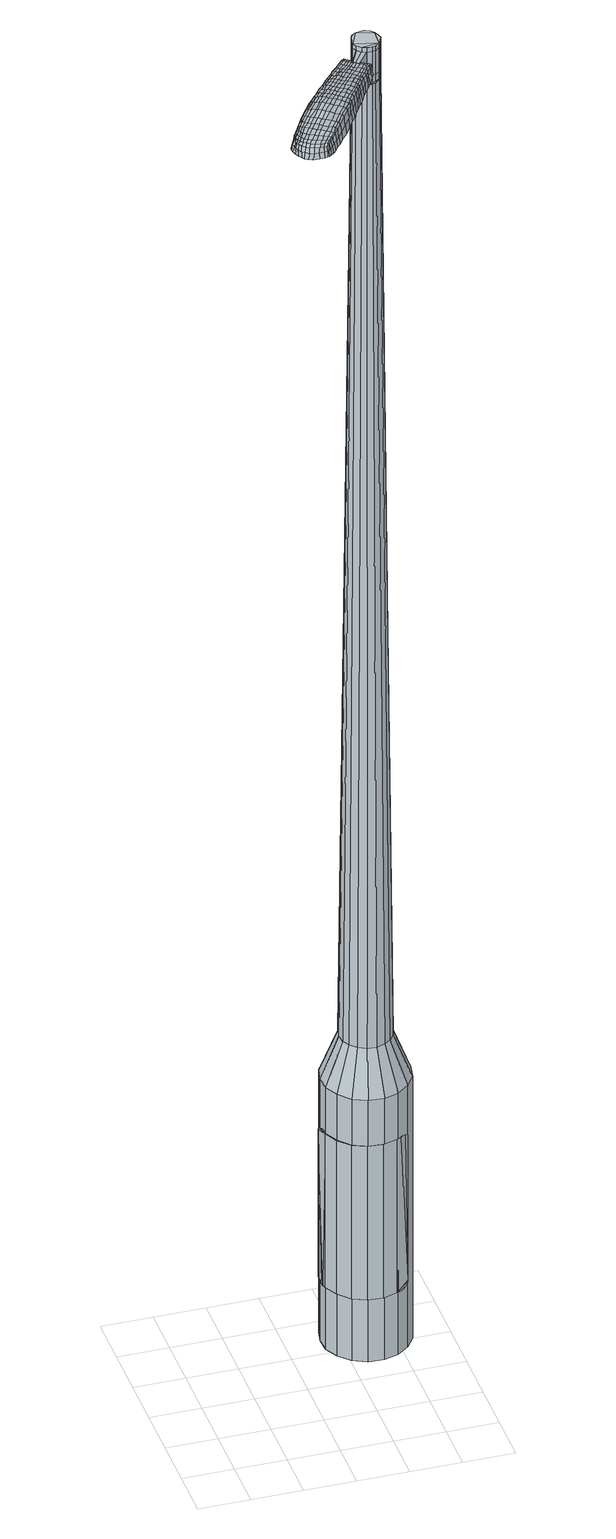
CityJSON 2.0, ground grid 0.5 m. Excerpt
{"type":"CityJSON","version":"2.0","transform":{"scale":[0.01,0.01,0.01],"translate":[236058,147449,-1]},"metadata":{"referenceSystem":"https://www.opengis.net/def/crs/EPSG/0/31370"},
"CityObjects":{
"object1":{"type":"GenericCityObject","attributes":{"cluster":475,"mean_distance_to_centroid":0.185,"new_centroid_x":236059.75,"new_centroid_y":147450.7,"mean_distance_to_camera":10.43,"H1":16.38,"H2":15.59,"Z_final":111.72,"cluster2":-1,"proj_x":236054.09,"proj_y":147446.89,"id_line":53678,"bearing_l":326.04,"distance":6.82,"orientation":"right","G_obj":236.04},"geometry":[{"type":"MultiSurface","lod":"2","boundaries":[[[0,1,2,3]],[[1,4,5,2]],[[4,6,7,5]],[[6,8,9,7]],[[8,10,11,9]],[[10,12,13,11]],[[12,14,15,13]],[[14,16,17,15]],[[16,18,19,17]],[[18,20,21,19]],[[20,22,23,21]],[[22,24,25,23]],[[24,26,27,25]],[[26,28,29,27]],[[28,30,31,29]],[[30,32,33,31]],[[32,34,35,33]],[[34,0,3,35]],[[36,37,38,39]],[[38,40,41,42]],[[41,43,42]],[[42,44,45,46]],[[45,47,46]],[[46,48,49,50]],[[49,51,50]],[[42,46,50,38]],[[50,52,39,38]],[[53,36,39]],[[2,5,7,35]],[[7,9,11,15]],[[11,13,15]],[[15,17,19,23]],[[19,21,23]],[[23,25,27,31]],[[27,29,31]],[[15,23,31,7]],[[31,33,35,7]],[[3,2,35]],[[1,0,54,55]],[[0,34,56,54]],[[34,32,57,56]],[[32,30,58,57]],[[30,28,59,58]],[[28,26,60,59]],[[26,24,61,60]],[[24,22,62,61]],[[22,20,63,62]],[[20,18,64,63]],[[18,16,65,64]],[[16,14,66,65]],[[14,12,67,66]],[[12,10,68,67]],[[10,8,69,68]],[[8,6,70,69]],[[6,4,71,70]],[[4,1,55,71]],[[55,54,72,73]],[[54,56,74,72]],[[56,57,75,74]],[[57,58,76,75]],[[58,59,77,76]],[[59,60,78,77]],[[60,61,79,78]],[[61,62,80,79]],[[62,63,81,80]],[[63,64,82,81]],[[64,65,83,82]],[[65,66,84,83]],[[66,67,85,84]],[[67,68,86,85]],[[68,69,87,86]],[[69,70,88,87]],[[70,71,89,88]],[[71,55,73,89]],[[90,91,92,93]],[[94,95,91,90]],[[96,97,95,94]],[[98,99,97,96]],[[100,101,99,98]],[[78,102,101,100]],[[103,104,102,78]],[[105,106,104,103]],[[81,107,106,105]],[[108,109,107,81]],[[110,111,109,108]],[[112,113,111,110]],[[114,115,113,112]],[[116,117,115,114]],[[87,118,117,116]],[[88,119,118,87]],[[120,121,119,88]],[[93,92,121,120]],[[122,123,124,125]],[[126,122,125,127]],[[128,126,127,129]],[[130,128,129,131]],[[132,130,131,133]],[[134,132,133,135]],[[136,134,135,137]],[[138,136,137,139]],[[140,138,139,141]],[[142,140,141,143]],[[144,142,143,145]],[[146,144,145,147]],[[148,146,147,149]],[[150,148,149,151]],[[152,150,151,153]],[[154,152,153,155]],[[73,72,90,93]],[[72,74,94,90]],[[74,75,96,94]],[[75,76,98,96]],[[76,77,100,98]],[[77,78,100]],[[79,103,78]],[[79,80,105,103]],[[80,81,105]],[[82,108,81]],[[82,83,110,108]],[[83,84,112,110]],[[84,85,114,112]],[[85,86,116,114]],[[86,87,116]],[[89,120,88]],[[89,73,93,120]],[[156,157,92,91]],[[157,158,121,92]],[[158,119,121]],[[159,117,118]],[[159,160,115,117]],[[160,161,113,115]],[[161,162,111,113]],[[162,163,109,111]],[[163,107,109]],[[164,106,107]],[[164,165,104,106]],[[165,102,104]],[[166,101,102]],[[166,167,99,101]],[[167,168,97,99]],[[168,169,95,97]],[[169,156,91,95]],[[39,52,154,170]],[[157,156,171,155]],[[53,39,170,123]],[[156,169,124,171]],[[36,53,123,122]],[[169,168,125,124]],[[37,36,122,126]],[[168,167,127,125]],[[38,37,126,128]],[[167,166,129,127]],[[40,38,128,130]],[[166,102,131,129]],[[41,40,130,132]],[[102,165,133,131]],[[43,41,132,134]],[[165,164,135,133]],[[42,43,134,136]],[[164,107,137,135]],[[44,42,136,138]],[[107,163,139,137]],[[45,44,138,140]],[[163,162,141,139]],[[47,45,140,142]],[[162,161,143,141]],[[46,47,142,144]],[[161,160,145,143]],[[48,46,144,146]],[[160,159,147,145]],[[49,48,146,148]],[[159,118,149,147]],[[51,49,148,150]],[[118,119,151,149]],[[50,51,150,152]],[[119,158,153,151]],[[52,50,152,154]],[[158,157,155,153]],[[154,155,172,173]],[[155,171,174,172]],[[171,124,175,174]],[[124,123,176,175]],[[123,170,177,176]],[[170,154,173,177]],[[178,179,180,181]],[[182,178,181,183]],[[178,182,184,185]],[[179,178,185,186]],[[187,188,189,190]],[[191,187,190,192]],[[187,191,193,194]],[[188,187,194,195]],[[196,197,198,199]],[[200,196,199,201]],[[196,200,202,203]],[[197,196,203,204]],[[205,206,207,208]],[[209,205,208,210]],[[205,209,211,212]],[[206,205,212,213]],[[214,215,216,217]],[[218,214,217,219]],[[214,218,220,221]],[[215,214,221,222]],[[223,224,225,226]],[[227,223,226,228]],[[223,227,229,230]],[[224,223,230,231]],[[232,233,234,235]],[[224,232,235,225]],[[232,224,231,236]],[[233,232,236,237]],[[238,239,240,241]],[[233,238,241,234]],[[238,233,237,242]],[[239,238,242,243]],[[244,182,183,245]],[[239,244,245,240]],[[244,239,243,246]],[[182,244,246,184]],[[247,248,249,250]],[[251,247,250,252]],[[247,251,253,254]],[[248,247,254,255]],[[256,257,258,259]],[[248,256,259,249]],[[256,248,255,260]],[[257,256,260,261]],[[262,263,264,265]],[[257,262,265,258]],[[262,257,261,266]],[[263,262,266,267]],[[268,269,270,271]],[[263,268,271,264]],[[268,263,267,272]],[[269,268,272,273]],[[274,179,186,275]],[[269,274,275,270]],[[274,269,273,276]],[[179,274,276,180]],[[277,278,279,280]],[[281,277,280,282]],[[277,281,283,284]],[[278,277,284,285]],[[286,287,288,289]],[[278,286,289,279]],[[286,278,285,290]],[[287,286,290,291]],[[292,293,294,295]],[[287,292,295,288]],[[292,287,291,296]],[[293,292,296,297]],[[298,191,192,299]],[[293,298,299,294]],[[298,293,297,300]],[[191,298,300,193]],[[301,302,303,304]],[[305,301,304,306]],[[301,305,307,308]],[[302,301,308,309]],[[310,311,312,313]],[[302,310,313,303]],[[310,302,309,314]],[[311,310,314,315]],[[316,317,318,319]],[[311,316,319,312]],[[316,311,315,320]],[[317,316,320,321]],[[322,323,324,325]],[[317,322,325,318]],[[322,317,321,326]],[[323,322,326,327]],[[328,188,195,329]],[[323,328,329,324]],[[328,323,327,330]],[[188,328,330,189]],[[331,217,216,332]],[[333,331,332,334]],[[331,333,335,336]],[[217,331,336,219]],[[337,333,334,338]],[[339,337,338,340]],[[337,339,341,342]],[[333,337,342,335]],[[343,339,340,344]],[[345,343,344,346]],[[343,345,347,348]],[[339,343,348,341]],[[349,345,346,350]],[[351,349,350,352]],[[349,351,353,354]],[[345,349,354,347]],[[355,351,352,356]],[[206,355,356,207]],[[355,206,213,357]],[[351,355,357,353]],[[358,359,204,203]],[[360,358,203,202]],[[358,360,361,362]],[[359,358,362,363]],[[364,365,363,362]],[[366,364,362,361]],[[364,366,367,368]],[[365,364,368,369]],[[370,371,369,368]],[[372,370,368,367]],[[370,372,373,374]],[[371,370,374,375]],[[376,377,375,374]],[[378,376,374,373]],[[376,378,211,209]],[[377,376,209,210]],[[379,380,381,382]],[[281,379,382,283]],[[379,281,282,383]],[[380,379,383,384]],[[385,200,201,386]],[[380,385,386,381]],[[385,380,384,387]],[[200,385,387,202]],[[388,389,390,391]],[[227,388,391,229]],[[388,227,228,392]],[[389,388,392,393]],[[394,395,396,397]],[[389,394,397,390]],[[394,389,393,398]],[[395,394,398,399]],[[400,197,204,401]],[[395,400,401,396]],[[400,395,399,402]],[[197,400,402,198]],[[403,404,405,406]],[[185,403,406,186]],[[403,185,184,407]],[[404,403,407,408]],[[409,410,411,412]],[[404,409,412,405]],[[409,404,408,413]],[[410,409,413,414]],[[415,208,207,416]],[[410,415,416,411]],[[415,410,414,417]],[[208,415,417,210]],[[418,419,420,421]],[[190,418,421,192]],[[418,190,189,422]],[[419,418,422,423]],[[424,212,211,425]],[[419,424,425,420]],[[424,419,423,426]],[[212,424,426,213]],[[427,428,429,430]],[[305,427,430,307]],[[427,305,306,431]],[[428,427,431,432]],[[433,218,219,434]],[[428,433,434,429]],[[433,428,432,435]],[[218,433,435,220]],[[436,437,438,439]],[[251,436,439,253]],[[436,251,252,440]],[[437,436,440,441]],[[442,443,444,445]],[[437,442,445,438]],[[442,437,441,446]],[[443,442,446,447]],[[448,215,222,449]],[[443,448,449,444]],[[448,443,447,450]],[[215,448,450,216]],[[451,452,441,440]],[[250,451,440,252]],[[451,250,249,453]],[[452,451,453,454]],[[455,456,447,446]],[[452,455,446,441]],[[455,452,454,457]],[[456,455,457,458]],[[459,332,216,450]],[[456,459,450,447]],[[459,456,458,460]],[[332,459,460,334]],[[461,462,463,464]],[[308,461,464,309]],[[461,308,307,430]],[[462,461,430,429]],[[465,336,335,466]],[[462,465,466,463]],[[465,462,429,434]],[[336,465,434,219]],[[467,468,454,453]],[[259,467,453,249]],[[467,259,258,469]],[[468,467,469,470]],[[471,472,458,457]],[[468,471,457,454]],[[471,468,470,473]],[[472,471,473,474]],[[475,338,334,460]],[[472,475,460,458]],[[475,472,474,476]],[[338,475,476,340]],[[477,478,479,480]],[[314,477,480,315]],[[477,314,309,464]],[[478,477,464,463]],[[481,342,341,482]],[[478,481,482,479]],[[481,478,463,466]],[[342,481,466,335]],[[483,484,470,469]],[[265,483,469,258]],[[483,265,264,485]],[[484,483,485,486]],[[487,488,474,473]],[[484,487,473,470]],[[487,484,486,489]],[[488,487,489,490]],[[491,344,340,476]],[[488,491,476,474]],[[491,488,490,492]],[[344,491,492,346]],[[493,494,495,496]],[[320,493,496,321]],[[493,320,315,480]],[[494,493,480,479]],[[497,348,347,498]],[[494,497,498,495]],[[497,494,479,482]],[[348,497,482,341]],[[499,500,486,485]],[[271,499,485,264]],[[499,271,270,501]],[[500,499,501,502]],[[503,504,490,489]],[[500,503,489,486]],[[503,500,502,505]],[[504,503,505,506]],[[507,350,346,492]],[[504,507,492,490]],[[507,504,506,508]],[[350,507,508,352]],[[509,510,511,512]],[[326,509,512,327]],[[509,326,321,496]],[[510,509,496,495]],[[513,354,353,514]],[[510,513,514,511]],[[513,510,495,498]],[[354,513,498,347]],[[515,516,502,501]],[[275,515,501,270]],[[515,275,186,406]],[[516,515,406,405]],[[517,518,506,505]],[[516,517,505,502]],[[517,516,405,412]],[[518,517,412,411]],[[519,356,352,508]],[[518,519,508,506]],[[519,518,411,416]],[[356,519,416,207]],[[520,521,423,422]],[[330,520,422,189]],[[520,330,327,512]],[[521,520,512,511]],[[522,357,213,426]],[[521,522,426,423]],[[522,521,511,514]],[[357,522,514,353]],[[523,524,384,383]],[[280,523,383,282]],[[523,280,279,525]],[[524,523,525,526]],[[527,360,202,387]],[[524,527,387,384]],[[527,524,526,528]],[[360,527,528,361]],[[529,530,531,532]],[[230,529,532,231]],[[529,230,229,391]],[[530,529,391,390]],[[533,534,535,536]],[[530,533,536,531]],[[533,530,390,397]],[[534,533,397,396]],[[537,359,363,538]],[[534,537,538,535]],[[537,534,396,401]],[[359,537,401,204]],[[539,540,526,525]],[[289,539,525,279]],[[539,289,288,541]],[[540,539,541,542]],[[543,366,361,528]],[[540,543,528,526]],[[543,540,542,544]],[[366,543,544,367]],[[545,546,547,548]],[[236,545,548,237]],[[545,236,231,532]],[[546,545,532,531]],[[549,550,551,552]],[[546,549,552,547]],[[549,546,531,536]],[[550,549,536,535]],[[553,365,369,554]],[[550,553,554,551]],[[553,550,535,538]],[[365,553,538,363]],[[555,556,542,541]],[[295,555,541,288]],[[555,295,294,557]],[[556,555,557,558]],[[559,372,367,544]],[[556,559,544,542]],[[559,556,558,560]],[[372,559,560,373]],[[561,562,563,564]],[[242,561,564,243]],[[561,242,237,548]],[[562,561,548,547]],[[565,566,567,568]],[[562,565,568,563]],[[565,562,547,552]],[[566,565,552,551]],[[569,371,375,570]],[[566,569,570,567]],[[569,566,551,554]],[[371,569,554,369]],[[571,572,558,557]],[[299,571,557,294]],[[571,299,192,421]],[[572,571,421,420]],[[573,378,373,560]],[[572,573,560,558]],[[573,572,420,425]],[[378,573,425,211]],[[574,575,408,407]],[[246,574,407,184]],[[574,246,243,564]],[[575,574,564,563]],[[576,577,414,413]],[[575,576,413,408]],[[576,575,563,568]],[[577,576,568,567]],[[578,377,210,417]],[[577,578,417,414]],[[578,577,567,570]],[[377,578,570,375]],[[579,580,581,582]],[[582,581,583,584]],[[585,583,581,586]],[[586,581,580,587]],[[588,589,590,591]],[[591,590,592,593]],[[594,592,590,595]],[[595,590,589,596]],[[597,598,599,600]],[[600,599,601,602]],[[603,601,599,604]],[[604,599,598,605]],[[606,607,608,609]],[[609,608,610,611]],[[612,610,608,613]],[[613,608,607,614]],[[615,616,617,618]],[[618,617,619,620]],[[621,619,617,622]],[[622,617,616,623]],[[624,625,626,627]],[[627,626,628,629]],[[630,628,626,631]],[[631,626,625,632]],[[633,634,635,636]],[[636,635,625,624]],[[632,625,635,637]],[[637,635,634,638]],[[639,640,641,642]],[[642,641,634,633]],[[638,634,641,643]],[[643,641,640,644]],[[584,583,645,646]],[[646,645,640,639]],[[644,640,645,647]],[[647,645,583,585]],[[648,649,650,651]],[[651,650,652,653]],[[654,652,650,655]],[[655,650,649,656]],[[657,658,659,660]],[[660,659,649,648]],[[656,649,659,661]],[[661,659,658,662]],[[663,664,665,666]],[[666,665,658,657]],[[662,658,665,667]],[[667,665,664,668]],[[669,670,671,672]],[[672,671,664,663]],[[668,664,671,673]],[[673,671,670,674]],[[587,580,675,676]],[[676,675,670,669]],[[674,670,675,677]],[[677,675,580,579]],[[678,679,680,681]],[[681,680,682,683]],[[684,682,680,685]],[[685,680,679,686]],[[687,688,689,690]],[[690,689,679,678]],[[686,679,689,691]],[[691,689,688,692]],[[693,694,695,696]],[[696,695,688,687]],[[692,688,695,697]],[[697,695,694,698]],[[593,592,699,700]],[[700,699,694,693]],[[698,694,699,701]],[[701,699,592,594]],[[702,703,704,705]],[[705,704,706,707]],[[708,706,704,709]],[[709,704,703,710]],[[711,712,713,714]],[[714,713,703,702]],[[710,703,713,715]],[[715,713,712,716]],[[717,718,719,720]],[[720,719,712,711]],[[716,712,719,721]],[[721,719,718,722]],[[723,724,725,726]],[[726,725,718,717]],[[722,718,725,727]],[[727,725,724,728]],[[596,589,729,730]],[[730,729,724,723]],[[728,724,729,731]],[[731,729,589,588]],[[615,618,732,733]],[[733,732,734,735]],[[736,734,732,737]],[[737,732,618,620]],[[735,734,738,739]],[[739,738,740,741]],[[742,740,738,743]],[[743,738,734,736]],[[741,740,744,745]],[[745,744,746,747]],[[748,746,744,749]],[[749,744,740,742]],[[747,746,750,751]],[[751,750,752,753]],[[754,752,750,755]],[[755,750,746,748]],[[753,752,756,757]],[[757,756,607,606]],[[614,607,756,758]],[[758,756,752,754]],[[605,759,760,604]],[[604,760,761,603]],[[762,761,760,763]],[[763,760,759,764]],[[764,765,766,763]],[[763,766,767,762]],[[768,767,766,769]],[[769,766,765,770]],[[770,771,772,769]],[[769,772,773,768]],[[774,773,772,775]],[[775,772,771,776]],[[776,777,778,775]],[[775,778,779,774]],[[612,779,778,610]],[[610,778,777,611]],[[780,781,782,783]],[[783,782,682,684]],[[683,682,782,784]],[[784,782,781,785]],[[602,601,786,787]],[[787,786,781,780]],[[785,781,786,788]],[[788,786,601,603]],[[789,790,791,792]],[[792,791,628,630]],[[629,628,791,793]],[[793,791,790,794]],[[795,796,797,798]],[[798,797,790,789]],[[794,790,797,799]],[[799,797,796,800]],[[605,598,801,802]],[[802,801,796,795]],[[800,796,801,803]],[[803,801,598,597]],[[804,805,806,807]],[[807,806,586,587]],[[585,586,806,808]],[[808,806,805,809]],[[810,811,812,813]],[[813,812,805,804]],[[809,805,812,814]],[[814,812,811,815]],[[606,609,816,817]],[[817,816,811,810]],[[815,811,816,818]],[[818,816,609,611]],[[819,820,821,822]],[[822,821,591,593]],[[588,591,821,823]],[[823,821,820,824]],[[612,613,825,826]],[[826,825,820,819]],[[824,820,825,827]],[[827,825,613,614]],[[828,829,830,831]],[[831,830,706,708]],[[707,706,830,832]],[[832,830,829,833]],[[620,619,834,835]],[[835,834,829,828]],[[833,829,834,836]],[[836,834,619,621]],[[837,838,839,840]],[[840,839,652,654]],[[653,652,839,841]],[[841,839,838,842]],[[843,844,845,846]],[[846,845,838,837]],[[842,838,845,847]],[[847,845,844,848]],[[623,616,849,850]],[[850,849,844,843]],[[848,844,849,851]],[[851,849,616,615]],[[842,852,853,841]],[[841,853,651,653]],[[648,651,853,854]],[[853,852,854]],[[848,855,856,847]],[[847,856,852,842]],[[854,852,856,857]],[[857,856,855,858]],[[615,733,859,851]],[[851,859,855,848]],[[858,855,859,860]],[[860,859,733,735]],[[861,862,863,864]],[[864,863,709,710]],[[708,709,863,831]],[[831,863,862,828]],[[736,737,865,866]],[[866,865,862,861]],[[828,862,865,835]],[[835,865,737,620]],[[867,868,854]],[[854,868,660,648]],[[657,660,868,869]],[[869,868,867,870]],[[858,871,872,857]],[[857,872,867,854]],[[870,867,872,873]],[[873,872,871,874]],[[735,739,875,860]],[[860,875,871,858]],[[874,871,875,876]],[[876,875,739,741]],[[877,878,879,880]],[[880,879,715,716]],[[710,715,879,864]],[[864,879,878,861]],[[742,743,881,882]],[[882,881,878,877]],[[861,878,881,866]],[[866,881,743,736]],[[870,883,884,869]],[[869,884,666,657]],[[663,666,884,885]],[[885,884,883,886]],[[874,887,888,873]],[[873,888,883,870]],[[886,883,888,889]],[[889,888,887,890]],[[741,745,891,876]],[[876,891,887,874]],[[890,887,891,892]],[[892,891,745,747]],[[893,894,895,896]],[[896,895,721,722]],[[716,721,895,880]],[[880,895,894,877]],[[748,749,897,898]],[[898,897,894,893]],[[877,894,897,882]],[[882,897,749,742]],[[886,899,900,885]],[[885,900,672,663]],[[669,672,900,901]],[[901,900,899,902]],[[890,903,904,889]],[[889,904,899,886]],[[902,899,904,905]],[[905,904,903,906]],[[747,751,907,892]],[[892,907,903,890]],[[906,903,907,908]],[[908,907,751,753]],[[909,910,911,912]],[[912,911,727,728]],[[722,727,911,896]],[[896,911,910,893]],[[754,755,913,914]],[[914,913,910,909]],[[893,910,913,898]],[[898,913,755,748]],[[902,915,916,901]],[[901,916,676,669]],[[587,676,916,807]],[[807,916,915,804]],[[906,917,918,905]],[[905,918,915,902]],[[804,915,918,813]],[[813,918,917,810]],[[753,757,919,908]],[[908,919,917,906]],[[810,917,919,817]],[[817,919,757,606]],[[824,920,921,823]],[[823,921,731,588]],[[728,731,921,912]],[[912,921,920,909]],[[614,758,922,827]],[[827,922,920,824]],[[909,920,922,914]],[[914,922,758,754]],[[785,923,924,784]],[[784,924,681,683]],[[678,681,924,925]],[[925,924,923,926]],[[603,761,927,788]],[[788,927,923,785]],[[926,923,927,928]],[[928,927,761,762]],[[929,930,931,932]],[[932,931,631,632]],[[630,631,931,792]],[[792,931,930,789]],[[933,934,935,936]],[[936,935,930,929]],[[789,930,935,798]],[[798,935,934,795]],[[764,759,937,938]],[[938,937,934,933]],[[795,934,937,802]],[[802,937,759,605]],[[926,939,940,925]],[[925,940,690,678]],[[687,690,940,941]],[[941,940,939,942]],[[762,767,943,928]],[[928,943,939,926]],[[942,939,943,944]],[[944,943,767,768]],[[945,946,947,948]],[[948,947,637,638]],[[632,637,947,932]],[[932,947,946,929]],[[949,950,951,952]],[[952,951,946,945]],[[929,946,951,936]],[[936,951,950,933]],[[770,765,953,954]],[[954,953,950,949]],[[933,950,953,938]],[[938,953,765,764]],[[942,955,956,941]],[[941,956,696,687]],[[693,696,956,957]],[[957,956,955,958]],[[768,773,959,944]],[[944,959,955,942]],[[958,955,959,960]],[[960,959,773,774]],[[961,962,963,964]],[[964,963,643,644]],[[638,643,963,948]],[[948,963,962,945]],[[965,966,967,968]],[[968,967,962,961]],[[945,962,967,952]],[[952,967,966,949]],[[776,771,969,970]],[[970,969,966,965]],[[949,966,969,954]],[[954,969,771,770]],[[958,971,972,957]],[[957,972,700,693]],[[593,700,972,822]],[[822,972,971,819]],[[774,779,973,960]],[[960,973,971,958]],[[819,971,973,826]],[[826,973,779,612]],[[809,974,975,808]],[[808,975,647,585]],[[644,647,975,964]],[[964,975,974,961]],[[815,976,977,814]],[[814,977,974,809]],[[961,974,977,968]],[[968,977,976,965]],[[611,777,978,818]],[[818,978,976,815]],[[965,976,978,970]],[[970,978,777,776]],[[579,582,181,180]],[[582,584,183,181]],[[594,595,194,193]],[[595,596,195,194]],[[597,600,199,198]],[[600,602,201,199]],[[621,622,221,220]],[[622,623,222,221]],[[624,627,226,225]],[[627,629,228,226]],[[633,636,235,234]],[[636,624,225,235]],[[639,642,241,240]],[[642,633,234,241]],[[584,646,245,183]],[[646,639,240,245]],[[654,655,254,253]],[[655,656,255,254]],[[656,661,260,255]],[[661,662,261,260]],[[662,667,266,261]],[[667,668,267,266]],[[668,673,272,267]],[[673,674,273,272]],[[674,677,276,273]],[[677,579,180,276]],[[684,685,284,283]],[[685,686,285,284]],[[686,691,290,285]],[[691,692,291,290]],[[692,697,296,291]],[[697,698,297,296]],[[698,701,300,297]],[[701,594,193,300]],[[702,705,304,303]],[[705,707,306,304]],[[711,714,313,312]],[[714,702,303,313]],[[717,720,319,318]],[[720,711,312,319]],[[723,726,325,324]],[[726,717,318,325]],[[596,730,329,195]],[[730,723,324,329]],[[780,783,382,381]],[[783,684,283,382]],[[602,787,386,201]],[[787,780,381,386]],[[629,793,392,228]],[[793,794,393,392]],[[794,799,398,393]],[[799,800,399,398]],[[800,803,402,399]],[[803,597,198,402]],[[707,832,431,306]],[[832,833,432,431]],[[833,836,435,432]],[[836,621,220,435]],[[837,840,439,438]],[[840,654,253,439]],[[843,846,445,444]],[[846,837,438,445]],[[623,850,449,222]],[[850,843,444,449]],[[979,980,981,982]],[[983,984,982,981]],[[985,986,987,988]],[[989,990,991,992]],[[980,993,994,981]],[[995,983,981,994]],[[996,985,988,997]],[[998,999,990,989]],[[993,1000,1001,994]],[[1001,1002,995,994]],[[1003,996,997,1004]],[[1005,999,998,1006]],[[1000,1007,1008,1001]],[[1008,1009,1002,1001]],[[1010,1003,1004,1011]],[[1012,1005,1006,1013]],[[1014,1015,1016,1017]],[[1018,1019,1015,1014]],[[1018,1020,1021,1019]],[[1020,1022,1023,1021]],[[1024,1025,1026,1027]],[[1028,1029,1025,1024]],[[1030,1031,1029,1028]],[[1032,1033,1031,1030]],[[1027,1016,1015,1024]],[[1024,1015,1019,1028]],[[1019,1021,1030,1028]],[[1021,1023,1032,1030]],[[988,987,984,983]],[[997,988,983,995]],[[1002,1004,997,995]],[[1009,1011,1004,1002]],[[989,992,986,985]],[[998,989,985,996]],[[1006,998,996,1003]],[[1013,1006,1003,1010]],[[990,1014,1017,991]],[[999,1018,1014,990]],[[1020,1018,999,1005]],[[1022,1020,1005,1012]],[[1034,1035,1036,1037]],[[1036,1038,1039,1040]],[[1036,1040,1041,1042]],[[1036,1042,1037]],[[1043,1034,1037,1044]],[[1045,1044,1037,1046]],[[1047,1046,1037]],[[1048,1036,1035,1049]],[[1050,1048,1049,1051]],[[1052,1050,1051,1053]],[[1054,1052,1053,1055]],[[1056,1054,1055,1057]],[[1057,1058,1059,1060]],[[1057,1060,1061,1062]],[[1057,1062,1063,1064]],[[1063,1065,1066,1067]],[[1063,1067,1068,1069]],[[1063,1069,1064]],[[1057,1064,1056]],[[1070,1071,1035,1034]],[[1072,1073,1038,1036]],[[1074,1075,1047,1037]],[[1071,1076,1049,1035]],[[1077,1072,1036,1048]],[[1076,1078,1051,1049]],[[1079,1077,1048,1050]],[[1078,1080,1053,1051]],[[1081,1079,1050,1052]],[[1080,1082,1055,1053]],[[1083,1081,1052,1054]],[[1082,1084,1057,1055]],[[1085,1083,1054,1056]],[[1084,1086,1058,1057]],[[1087,1088,1065,1063]],[[1089,1085,1056,1064]],[[1059,1058,1086,1090]],[[1060,1059,1090,1091]],[[1061,1060,1091,1092]],[[1062,1061,1092,1093]],[[1063,1062,1093,1087]],[[1094,1070,1034,1043]],[[1095,1094,1043,1044]],[[1096,1095,1044,1045]],[[1097,1096,1045,1046]],[[1075,1097,1046,1047]],[[1039,1038,1073,1098]],[[1066,1065,1088,1099]],[[1040,1039,1098,1100]],[[1041,1040,1100,1101]],[[1042,1041,1101,1102]],[[1037,1042,1102,1074]],[[1067,1066,1099,1103]],[[1068,1067,1103,1104]],[[1069,1068,1104,1105]],[[1064,1069,1105,1089]]]}]}
},
"vertices":[
[151,132,384],[141,143,384],[141,143,96],[151,132,96],[134,156,384],[134,156,96],[133,170,384],[133,170,96],[136,185,384],[136,185,96],[145,197,384],[145,197,96],[157,205,384],[157,205,96],[171,210,384],[171,210,96],[185,209,384],[185,209,96],[199,203,384],[199,203,96],[209,192,384],[209,192,96],[216,179,384],[216,179,96],[217,165,384],[217,165,96],[214,150,384],[214,150,96],[206,138,384],[206,138,96],[194,129,384],[194,129,96],[180,125,384],[180,125,96],[165,126,384],[165,126,96],[177,154,1524],[181,155,1524],[185,158,1524],[168,156,1524],[187,162,1524],[189,167,1524],[186,175,1524],[188,171,1524],[183,179,1524],[178,181,1524],[169,180,1524],[174,181,1524],[165,177,1524],[163,173,1524],[162,164,1524],[162,168,1524],[164,160,1524],[172,154,1524],[161,147,429],[155,153,429],[169,143,429],[178,142,429],[186,145,429],[193,150,429],[198,157,429],[200,166,429],[199,174,429],[195,182,429],[189,188,429],[181,192,429],[172,192,429],[164,190,429],[157,185,429],[152,178,429],[150,169,429],[151,160,429],[168,156,1483],[164,160,1483],[172,154,1483],[177,154,1483],[181,155,1483],[185,158,1483],[187,162,1483],[189,167,1483],[188,171,1483],[186,175,1483],[183,179,1483],[178,181,1483],[174,181,1483],[169,180,1483],[165,177,1483],[163,173,1483],[162,168,1483],[162,164,1483],[168,157,1483],[168,157,1485],[165,160,1485],[165,160,1483],[172,155,1483],[172,155,1485],[176,155,1483],[176,155,1485],[181,156,1483],[181,156,1485],[184,159,1483],[184,159,1485],[187,162,1485],[188,167,1483],[188,167,1485],[187,171,1483],[187,171,1485],[186,175,1485],[182,178,1483],[182,178,1485],[178,180,1483],[178,180,1485],[174,180,1483],[174,180,1485],[169,179,1483],[169,179,1485],[166,176,1483],[166,176,1485],[163,173,1485],[162,168,1485],[163,164,1483],[163,164,1485],[177,154,1519],[172,154,1519],[172,154,1493],[177,154,1493],[181,155,1519],[181,155,1493],[185,158,1519],[185,158,1493],[187,162,1519],[187,162,1493],[189,167,1519],[189,167,1493],[188,171,1519],[188,171,1493],[186,175,1519],[186,175,1493],[183,179,1519],[183,179,1493],[178,181,1519],[178,181,1493],[174,181,1519],[174,181,1493],[169,180,1519],[169,180,1493],[165,177,1519],[165,177,1493],[163,173,1519],[163,173,1493],[162,168,1519],[162,168,1493],[162,164,1519],[162,164,1493],[164,160,1519],[164,160,1493],[168,156,1485],[164,160,1485],[162,164,1485],[165,177,1485],[169,180,1485],[174,181,1485],[178,181,1485],[183,179,1485],[188,171,1485],[189,167,1485],[185,158,1485],[181,155,1485],[177,154,1485],[172,154,1485],[168,156,1519],[168,156,1493],[155,143,1513],[155,143,1518],[157,141,1513],[160,139,1513],[160,139,1518],[157,141,1518],[100,90,1519],[104,96,1518],[102,96,1509],[98,90,1510],[95,83,1519],[93,83,1510],[96,83,1526],[101,90,1525],[106,96,1525],[131,69,1519],[135,75,1518],[134,76,1525],[131,70,1525],[127,61,1519],[126,63,1526],[127,59,1510],[132,67,1510],[136,73,1509],[76,17,1519],[73,20,1519],[72,19,1513],[75,17,1513],[80,16,1519],[79,15,1513],[81,18,1524],[77,19,1524],[74,21,1524],[117,79,1530],[121,85,1529],[119,87,1529],[114,81,1530],[112,71,1531],[109,73,1531],[115,69,1530],[120,77,1530],[124,83,1529],[162,146,1512],[160,148,1512],[159,147,1517],[161,145,1517],[165,144,1512],[164,143,1517],[164,143,1506],[162,145,1506],[159,147,1506],[68,40,1519],[69,43,1519],[67,43,1512],[66,40,1512],[67,38,1518],[65,38,1512],[68,38,1522],[69,40,1523],[70,43,1524],[71,48,1519],[74,53,1519],[72,52,1512],[70,48,1512],[73,47,1524],[76,52,1525],[77,58,1519],[81,64,1519],[80,64,1511],[75,57,1511],[79,57,1526],[83,64,1526],[88,74,1519],[86,73,1510],[90,74,1526],[144,149,1513],[140,143,1513],[141,143,1518],[146,149,1517],[148,153,1512],[148,152,1516],[147,153,1506],[143,149,1507],[138,143,1507],[135,137,1514],[130,131,1515],[132,131,1520],[137,137,1519],[133,137,1507],[129,131,1507],[126,125,1515],[121,119,1516],[123,119,1522],[128,125,1521],[124,125,1508],[120,119,1508],[117,113,1517],[112,108,1517],[114,107,1524],[119,113,1523],[115,113,1508],[111,107,1509],[108,102,1518],[110,102,1524],[106,102,1509],[97,20,1519],[99,22,1519],[98,23,1524],[96,21,1523],[95,18,1518],[95,19,1522],[95,17,1512],[97,18,1512],[100,21,1512],[102,26,1519],[106,31,1519],[105,32,1525],[101,27,1524],[103,24,1512],[106,29,1512],[109,35,1519],[114,42,1519],[113,43,1526],[109,37,1526],[110,34,1511],[114,40,1511],[120,51,1519],[120,53,1526],[121,49,1510],[169,132,1513],[165,126,1513],[166,124,1507],[170,131,1507],[172,137,1512],[172,136,1506],[171,137,1516],[169,133,1517],[165,127,1518],[162,119,1514],[158,113,1515],[158,111,1507],[162,117,1507],[161,120,1519],[157,114,1520],[154,106,1515],[150,100,1516],[151,98,1508],[154,104,1508],[153,108,1521],[149,101,1522],[146,93,1517],[143,87,1517],[143,85,1509],[147,92,1508],[146,95,1523],[142,89,1524],[139,81,1518],[139,79,1509],[138,82,1524],[158,141,1519],[156,142,1519],[154,134,1520],[152,136,1520],[157,133,1520],[161,139,1519],[150,128,1522],[148,130,1522],[146,122,1523],[144,124,1523],[148,120,1523],[153,127,1521],[142,116,1524],[139,117,1524],[138,110,1525],[135,111,1525],[140,108,1525],[144,114,1524],[134,104,1526],[131,105,1526],[129,97,1527],[127,99,1527],[132,95,1527],[136,102,1526],[125,91,1528],[123,93,1528],[128,89,1528],[78,21,1527],[75,23,1527],[82,20,1526],[85,24,1527],[81,25,1528],[78,27,1528],[85,30,1529],[81,32,1529],[88,29,1528],[92,35,1530],[89,36,1530],[86,39,1530],[93,42,1531],[90,45,1531],[96,41,1530],[101,48,1531],[98,50,1531],[95,52,1531],[105,61,1531],[102,63,1531],[108,59,1531],[93,17,1518],[90,16,1519],[90,15,1513],[93,16,1513],[93,18,1523],[90,18,1523],[85,16,1519],[85,15,1513],[86,17,1524],[66,36,1518],[67,33,1518],[68,34,1523],[68,36,1523],[65,36,1513],[65,33,1513],[67,29,1519],[68,26,1519],[69,27,1524],[68,30,1523],[66,29,1513],[68,25,1513],[70,22,1519],[71,24,1524],[70,22,1513],[103,90,1528],[104,88,1528],[109,94,1528],[107,95,1527],[98,82,1528],[99,81,1529],[107,87,1529],[109,85,1530],[113,91,1529],[111,92,1528],[101,79,1529],[104,77,1530],[112,83,1530],[116,89,1529],[106,75,1531],[130,71,1528],[127,72,1529],[123,65,1529],[125,64,1528],[133,77,1527],[131,79,1528],[124,75,1529],[119,67,1530],[128,81,1528],[172,139,1512],[170,140,1512],[169,140,1517],[171,139,1517],[172,138,1506],[171,139,1506],[168,142,1512],[167,141,1517],[168,141,1506],[150,154,1512],[151,153,1512],[150,153,1506],[149,154,1506],[150,153,1517],[151,152,1517],[153,152,1512],[155,151,1512],[155,150,1506],[152,152,1506],[153,151,1517],[155,149,1517],[158,149,1512],[157,148,1506],[157,148,1517],[147,149,1519],[148,148,1519],[142,143,1520],[144,142,1520],[150,146,1519],[152,145,1519],[146,140,1520],[148,139,1520],[154,143,1519],[150,137,1520],[168,134,1519],[166,135,1519],[162,129,1520],[164,128,1520],[164,137,1519],[160,131,1520],[138,137,1521],[139,136,1521],[133,131,1522],[135,130,1522],[141,134,1521],[143,133,1521],[137,128,1522],[139,127,1523],[146,131,1522],[141,125,1523],[160,121,1521],[158,122,1521],[154,116,1522],[156,115,1522],[156,124,1521],[152,118,1522],[129,125,1523],[130,124,1523],[124,119,1524],[126,118,1524],[132,122,1523],[135,121,1524],[128,116,1525],[130,115,1525],[137,119,1524],[133,113,1525],[152,109,1523],[151,110,1523],[147,104,1524],[148,102,1524],[148,112,1524],[144,106,1525],[120,113,1525],[122,112,1525],[116,107,1526],[117,106,1526],[124,110,1526],[126,109,1526],[119,104,1527],[122,103,1527],[129,107,1526],[124,101,1527],[145,96,1525],[143,97,1525],[139,91,1526],[141,90,1526],[140,99,1526],[136,93,1527],[111,101,1527],[113,100,1527],[115,98,1527],[118,97,1528],[120,95,1528],[137,84,1527],[135,85,1527],[132,87,1528],[94,20,1525],[92,20,1525],[97,23,1526],[94,23,1526],[87,19,1526],[90,23,1527],[69,38,1525],[69,36,1525],[71,39,1526],[71,41,1525],[70,33,1525],[71,29,1526],[73,33,1527],[72,36,1526],[73,26,1526],[75,30,1527],[100,27,1526],[97,27,1527],[104,32,1527],[101,32,1528],[93,28,1528],[97,33,1529],[73,46,1526],[74,44,1527],[77,49,1528],[76,51,1527],[75,41,1527],[76,38,1528],[80,44,1529],[78,46,1528],[79,35,1528],[83,41,1530],[107,37,1528],[105,38,1529],[112,44,1528],[110,45,1529],[101,39,1529],[106,46,1530],[80,56,1528],[81,55,1528],[85,61,1529],[84,63,1528],[82,52,1529],[84,49,1530],[89,57,1530],[87,59,1530],[87,47,1530],[92,54,1531],[118,54,1529],[116,55,1529],[112,56,1530],[91,73,1528],[92,71,1529],[94,69,1530],[97,67,1530],[99,65,1531],[103,95,1509],[105,95,1518],[101,89,1518],[99,89,1509],[96,82,1519],[94,82,1510],[98,82,1525],[103,89,1525],[107,95,1525],[133,77,1525],[133,76,1518],[130,70,1518],[129,71,1525],[125,62,1519],[124,64,1525],[126,60,1510],[130,68,1509],[134,74,1509],[74,21,1513],[74,21,1519],[77,19,1519],[76,19,1513],[80,18,1519],[80,17,1513],[81,20,1524],[78,21,1524],[75,23,1524],[118,87,1528],[121,85,1528],[117,79,1529],[114,81,1529],[112,71,1529],[109,73,1529],[115,69,1529],[120,77,1529],[124,83,1528],[158,145,1516],[159,146,1512],[161,144,1512],[160,143,1516],[163,142,1512],[163,142,1516],[163,142,1506],[160,143,1506],[158,145,1506],[69,42,1512],[71,43,1519],[70,40,1518],[68,40,1512],[69,38,1518],[67,38,1512],[70,38,1522],[71,39,1523],[72,42,1523],[74,51,1512],[76,52,1519],[73,47,1519],[71,47,1512],[74,46,1524],[77,51,1525],[81,63,1511],[83,63,1519],[79,57,1519],[77,56,1511],[80,56,1525],[85,63,1526],[89,73,1519],[88,72,1510],[91,72,1526],[142,142,1518],[141,142,1513],[146,148,1513],[147,148,1517],[149,152,1512],[149,151,1515],[148,151,1506],[144,148,1506],[140,142,1507],[133,130,1520],[132,130,1514],[137,136,1514],[138,136,1519],[135,136,1507],[130,130,1507],[125,118,1522],[123,118,1516],[127,124,1515],[129,124,1521],[126,124,1508],[121,118,1508],[116,106,1523],[114,106,1517],[118,112,1516],[120,112,1522],[117,112,1508],[112,106,1508],[110,101,1517],[111,100,1524],[108,100,1509],[97,25,1523],[98,24,1519],[95,21,1518],[95,22,1523],[94,20,1518],[94,21,1522],[95,18,1512],[96,20,1512],[98,22,1512],[103,33,1525],[104,32,1519],[101,27,1519],[100,28,1524],[101,26,1512],[105,30,1512],[112,44,1526],[112,43,1519],[108,36,1519],[107,38,1525],[108,35,1511],[113,41,1511],[119,52,1519],[118,54,1526],[119,51,1510],[164,125,1507],[164,126,1513],[168,133,1513],[168,132,1506],[170,137,1512],[170,136,1506],[169,137,1515],[167,134,1517],[163,128,1518],[157,112,1507],[156,113,1514],[160,120,1514],[160,118,1507],[159,121,1519],[155,115,1520],[149,99,1508],[148,101,1516],[152,107,1515],[153,105,1508],[152,108,1521],[148,102,1522],[141,86,1508],[141,88,1517],[145,94,1516],[145,92,1508],[144,96,1522],[140,90,1523],[137,82,1517],[138,80,1509],[136,83,1524],[158,140,1518],[156,141,1518],[154,134,1519],[152,135,1519],[156,132,1519],[160,138,1518],[150,128,1520],[148,129,1520],[146,122,1521],[143,123,1521],[148,120,1521],[152,126,1520],[141,115,1523],[139,117,1523],[137,109,1524],[135,111,1524],[140,107,1524],[144,114,1523],[133,103,1525],[131,105,1525],[129,97,1526],[127,99,1526],[132,95,1526],[136,101,1525],[125,91,1527],[123,93,1527],[128,89,1527],[76,24,1526],[79,23,1526],[82,21,1525],[85,24,1526],[81,26,1526],[78,28,1526],[82,33,1528],[85,31,1528],[88,29,1527],[92,35,1528],[89,37,1529],[86,39,1529],[90,45,1530],[93,43,1530],[96,41,1529],[101,48,1530],[98,50,1530],[95,52,1530],[102,63,1530],[105,61,1530],[108,59,1530],[90,17,1513],[90,18,1518],[92,19,1518],[93,18,1512],[92,20,1523],[90,20,1523],[85,18,1519],[85,17,1513],[86,19,1523],[70,34,1523],[69,33,1518],[68,36,1518],[70,36,1523],[67,36,1512],[67,33,1512],[71,28,1523],[70,27,1519],[69,30,1519],[70,31,1523],[68,30,1513],[70,26,1513],[72,24,1519],[73,25,1524],[71,23,1513],[109,93,1527],[105,88,1527],[104,89,1527],[108,94,1526],[99,82,1527],[100,81,1528],[113,90,1528],[109,84,1528],[107,86,1528],[111,92,1527],[102,79,1528],[104,77,1529],[112,82,1529],[116,88,1528],[107,75,1529],[122,65,1528],[127,73,1527],[128,72,1527],[124,65,1527],[132,78,1526],[131,79,1527],[124,75,1528],[119,67,1528],[127,81,1527],[168,138,1516],[169,139,1512],[170,138,1512],[169,138,1516],[170,137,1506],[169,137,1506],[166,140,1512],[166,140,1516],[166,139,1506],[149,151,1506],[150,151,1512],[150,152,1512],[148,152,1506],[150,151,1516],[150,150,1516],[153,148,1506],[154,149,1512],[152,150,1512],[151,150,1506],[152,149,1516],[154,148,1516],[156,147,1512],[156,147,1506],[156,146,1516],[148,147,1518],[147,147,1518],[143,141,1519],[152,144,1518],[149,145,1518],[145,140,1519],[147,138,1519],[154,143,1518],[150,137,1519],[162,128,1519],[166,134,1518],[167,134,1518],[163,128,1519],[163,136,1518],[159,130,1519],[139,135,1520],[138,135,1520],[134,129,1521],[135,129,1521],[143,132,1520],[141,134,1520],[137,128,1521],[139,126,1521],[145,131,1520],[141,125,1521],[154,116,1521],[158,122,1520],[159,122,1520],[155,115,1521],[155,124,1520],[151,118,1521],[130,123,1522],[130,124,1522],[125,118,1523],[126,117,1523],[135,120,1522],[132,122,1522],[128,116,1523],[130,114,1524],[137,118,1523],[133,112,1524],[146,103,1523],[150,110,1522],[151,109,1522],[147,103,1523],[147,111,1522],[143,105,1523],[122,111,1524],[121,112,1524],[117,106,1525],[117,105,1525],[126,108,1525],[124,110,1524],[119,104,1525],[122,102,1526],[128,106,1525],[124,100,1526],[138,91,1525],[142,97,1524],[143,96,1524],[140,90,1525],[139,99,1524],[135,93,1525],[113,99,1526],[112,100,1526],[118,96,1527],[115,98,1526],[120,94,1527],[134,85,1526],[136,84,1526],[131,87,1526],[91,21,1524],[94,22,1524],[96,24,1525],[94,24,1525],[87,21,1525],[89,24,1525],[72,39,1525],[71,36,1524],[71,38,1524],[72,41,1525],[74,33,1526],[72,30,1525],[71,33,1524],[73,36,1525],[74,27,1525],[76,30,1526],[97,28,1526],[99,28,1526],[103,33,1526],[101,33,1527],[93,29,1526],[97,34,1527],[78,49,1527],[75,44,1526],[75,45,1526],[78,51,1526],[81,44,1528],[77,38,1527],[76,41,1526],[79,46,1527],[79,35,1527],[83,41,1528],[104,38,1527],[106,38,1527],[111,45,1527],[109,45,1528],[100,39,1528],[105,47,1529],[86,61,1528],[82,54,1527],[81,56,1527],[85,62,1527],[90,57,1529],[85,49,1529],[83,52,1528],[88,59,1528],[87,47,1529],[92,54,1530],[116,55,1528],[117,55,1528],[112,57,1529],[93,71,1528],[92,72,1528],[97,67,1529],[95,69,1529],[99,65,1530],[148,152,1508],[154,148,1508],[134,122,1509],[128,126,1509],[122,104,1510],[115,109,1510],[99,72,1512],[91,77,1512],[101,92,1511],[109,87,1511],[89,57,1513],[82,45,1514],[75,50,1514],[81,62,1513],[159,144,1508],[141,117,1509],[129,99,1510],[107,67,1512],[117,82,1511],[97,52,1513],[89,41,1514],[165,141,1508],[148,113,1509],[136,95,1510],[115,61,1512],[125,76,1511],[97,36,1514],[104,46,1513],[170,137,1508],[154,109,1509],[143,90,1510],[122,56,1512],[132,71,1511],[104,31,1514],[112,41,1513],[75,34,1514],[73,29,1514],[67,33,1514],[68,39,1514],[82,29,1514],[79,25,1514],[89,25,1514],[85,22,1514],[96,20,1514],[91,18,1514],[73,24,1515],[74,20,1515],[73,20,1515],[69,26,1515],[76,22,1515],[75,19,1515],[80,19,1515],[76,18,1515],[84,17,1515],[77,18,1515],[197,130,334],[193,128,334],[193,128,165],[205,136,171],[197,130,165],[200,132,165],[202,134,166],[204,135,167],[205,136,169],[200,132,334],[202,134,333],[204,135,332],[205,136,331],[205,136,328],[179,124,165],[179,124,334],[164,125,165],[164,125,334],[151,131,165],[151,131,334],[140,142,165],[140,142,334],[133,155,165],[133,155,334],[132,159,334],[132,163,334],[132,166,333],[131,168,332],[131,169,331],[131,169,328],[132,159,165],[131,169,171],[131,169,169],[131,168,167],[132,166,166],[132,163,165],[195,132,334],[192,130,334],[192,130,165],[195,132,165],[203,138,171],[203,138,328],[179,127,334],[179,127,165],[165,128,334],[165,128,165],[152,134,334],[152,134,165],[142,143,334],[142,143,165],[136,156,334],[136,156,165],[135,160,334],[134,170,328],[134,170,171],[135,160,165],[135,163,334],[134,166,333],[134,168,332],[134,169,331],[198,135,334],[200,136,333],[202,137,332],[203,138,331],[198,135,165],[134,169,169],[200,136,166],[202,137,167],[203,138,169],[134,168,167],[134,166,166],[135,163,165]
]}
